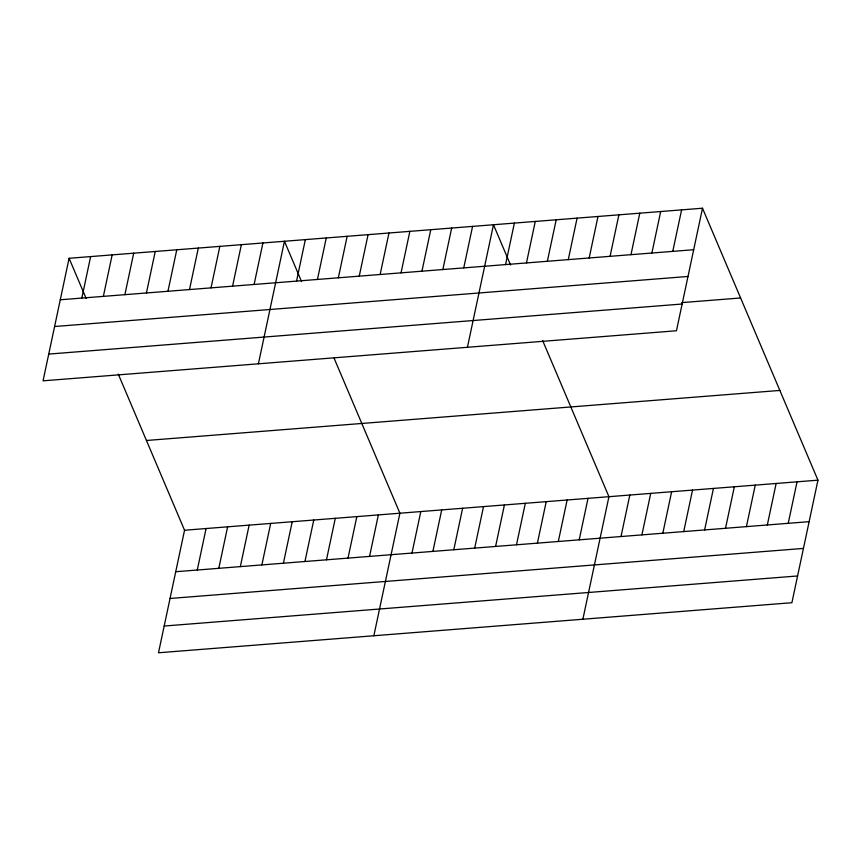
<?xml version="1.0" encoding="UTF-8"?>
<svg xmlns="http://www.w3.org/2000/svg" width="861" height="861" viewBox="0 0 861 861"><rect width="100%" height="100%" fill="white"/><g stroke="black" fill="none" stroke-linecap="round" stroke-linejoin="round"><path stroke-width="1.29" d="M69.095 258.289L43.05 380.831L676.455 330.764L702.501 208.222L69.095 258.289L86.197 298.552M81.817 298.078L90.631 256.589M103.352 296.378L112.167 254.888M124.888 294.677L133.703 253.177M146.424 292.977L155.238 251.477M167.96 291.266L176.774 249.776M189.495 289.565L198.31 248.076M211.031 287.865L219.846 246.375M232.567 286.164L241.381 244.675M118.269 374.104L184.545 530.236L158.499 652.778L791.905 602.711L817.95 480.169L702.501 208.222M254.103 284.464L262.917 242.963M197.266 570.025L206.08 528.536M258.408 363.805L284.453 241.263L301.544 281.536M218.802 568.325L227.616 526.835M296.539 281.106L305.354 239.616M240.337 566.624L249.152 525.124M317.44 279.459L326.254 237.959M261.873 564.924L270.688 523.423M338.341 277.802L347.155 236.312M283.409 563.212L292.223 521.723M359.241 276.155L368.067 234.655M304.945 561.512L313.759 520.022M380.142 274.498L388.968 233.008M326.48 559.811L335.295 518.322M401.043 272.851L409.868 231.351M348.016 558.111L356.831 516.622M421.955 271.193L430.769 229.704M369.552 556.41L378.366 514.921M442.855 269.547L451.67 228.047M373.857 635.752L399.902 513.21L334.122 358.273M463.756 267.889L472.571 226.4M411.988 553.053L420.803 511.563M467.426 347.284L493.471 224.743L510.573 265.016M432.889 551.406L441.704 509.906M505.558 264.585L514.383 223.096M453.79 549.748L462.615 508.259M526.458 262.939L535.284 221.438M474.691 548.102L483.516 506.602M547.359 261.281L556.184 219.792M495.592 546.444L504.417 504.955M568.271 259.635L577.085 218.134M516.503 544.798L525.318 503.298M589.172 257.977L597.986 216.488M537.404 543.14L546.218 501.651M610.072 256.33L618.887 214.83M558.305 541.494L567.119 499.993M630.973 254.673L639.788 213.184M579.205 539.836L588.02 498.347M651.874 253.026L660.699 211.526M582.875 619.231L608.931 496.689L542.645 340.569M672.775 251.369L681.6 209.88M621.007 536.532L629.832 495.043M641.908 534.885L650.733 493.385M662.819 533.228L671.634 491.739M683.72 531.581L692.535 490.081M704.621 529.924L713.435 488.435M725.522 528.277L734.336 486.777M746.422 526.62L755.248 485.13M767.323 524.973L776.148 483.473M788.224 523.316L797.049 481.826M60.281 299.779L693.675 249.722M54.587 326.523L687.993 276.467M681.815 302.62L740.6 297.971M48.733 354.086L682.138 304.019M146.445 440.488L779.851 390.431M184.545 530.236L817.95 480.169M175.73 571.726L809.136 521.669M170.047 598.47L803.442 548.414M164.182 626.033L797.587 575.966"/></g></svg>
